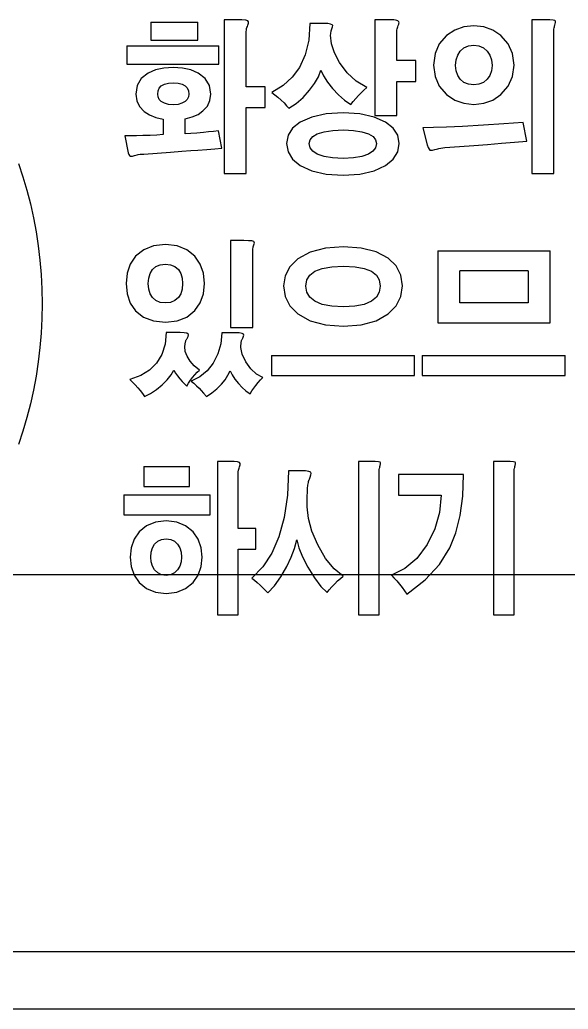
# Model space of a CAD drawing. Extents: x 21279 to 21873, y -1659 to -1239.
# Drawn here: x 21382.34 to 21386.48, y -1500.89 to -1493.41 of the extents above; entities that cross this region are included whole.
import ezdxf

# ---------------------------------------------------------------- set-up
doc = ezdxf.new("R2010")
doc.units = 0
doc.header["$LTSCALE"] = 7
doc.header["$MEASUREMENT"] = 0
doc.linetypes.add('CENTER', pattern=[2, 1.25, -0.25, 0.25, -0.25])
doc.layers.add('CL', color=1, linetype='CENTER')
doc.layers.add('D', color=2, linetype='CONTINUOUS')

msp = doc.modelspace()

# ---------------------------------------------------------------- linework, layer by layer
at = {"layer": 'CL'}
msp.add_line((21309.3464, -1497.6039), (21619.6607, -1497.6039), dxfattribs=at)
at = {"layer": 'D', "color": 1, "linetype": 'Continuous'}
for p, q in [((21383.3321, -1493.4304), (21383.6866, -1493.4304)), ((21383.3321, -1493.4304), (21383.3321, -1493.567)), ((21383.6866, -1493.567), (21383.6866, -1493.4304)), ((21383.978, -1493.4123), (21383.8847, -1493.4123)), ((21383.8847, -1493.4123), (21383.8847, -1494.5725)), ((21384.019, -1493.4132), (21383.978, -1493.4123)), ((21384.0476, -1493.4161), (21384.019, -1493.4132)), ((21384.0636, -1493.4208), (21384.0476, -1493.4161)), ((21384.0571, -1493.4715), (21384.0601, -1493.4626)), ((21384.0601, -1493.4626), (21384.0636, -1493.4521)), ((21384.0681, -1493.4269), (21384.0636, -1493.4208)), ((21384.0636, -1493.4521), (21384.0681, -1493.4374)), ((21384.0681, -1493.4374), (21384.0681, -1493.4269)), ((21384.5327, -1493.4401), (21384.524, -1493.5663)), ((21384.6351, -1493.4401), (21384.5327, -1493.4401)), ((21384.667, -1493.4412), (21384.6351, -1493.4401)), ((21384.6892, -1493.4444), (21384.667, -1493.4412)), ((21384.7015, -1493.4498), (21384.6892, -1493.4444)), ((21384.6992, -1493.48), (21384.704, -1493.4659)), ((21384.7048, -1493.4558), (21384.7015, -1493.4498)), ((21384.704, -1493.4659), (21384.7048, -1493.4558)), ((21385.0999, -1493.4123), (21385.0222, -1493.4123)), ((21385.0222, -1493.4123), (21385.0222, -1494.135)), ((21385.1268, -1493.4124), (21385.0999, -1493.4123)), ((21385.1489, -1493.4128), (21385.1268, -1493.4124)), ((21385.1662, -1493.4135), (21385.1489, -1493.4128)), ((21385.1798, -1493.4154), (21385.1662, -1493.4135)), ((21385.1903, -1493.4178), (21385.1798, -1493.4154)), ((21385.1978, -1493.4208), (21385.1903, -1493.4178)), ((21385.194, -1493.4741), (21385.1966, -1493.4656)), ((21385.1966, -1493.4656), (21385.2001, -1493.4558)), ((21385.2022, -1493.4244), (21385.1978, -1493.4208)), ((21385.2001, -1493.4558), (21385.2031, -1493.4464)), ((21385.2048, -1493.4289), (21385.2022, -1493.4244)), ((21385.2031, -1493.4464), (21385.205, -1493.4392)), ((21385.2056, -1493.4341), (21385.2048, -1493.4289)), ((21385.205, -1493.4392), (21385.2056, -1493.4341)), ((21385.7706, -1493.4583), (21385.6952, -1493.4665)), ((21385.8453, -1493.4665), (21385.7706, -1493.4583)), ((21386.3095, -1493.4123), (21386.2094, -1493.4123)), ((21386.2094, -1493.4123), (21386.2094, -1494.5725)), ((21386.3452, -1493.4129), (21386.3095, -1493.4123)), ((21386.37, -1493.415), (21386.3452, -1493.4129)), ((21386.3838, -1493.4182), (21386.37, -1493.415)), ((21386.3774, -1493.474), (21386.3794, -1493.4643)), ((21386.3794, -1493.4643), (21386.3804, -1493.4588)), ((21386.3804, -1493.4588), (21386.3823, -1493.4519)), ((21386.3823, -1493.4519), (21386.385, -1493.4437)), ((21386.3879, -1493.4233), (21386.3838, -1493.4182)), ((21386.385, -1493.4437), (21386.3883, -1493.4318)), ((21386.3883, -1493.4318), (21386.3879, -1493.4233)), ((21384.0511, -1493.5137), (21384.0515, -1493.5019)), ((21384.0511, -1493.9186), (21384.0511, -1493.5137)), ((21384.0515, -1493.5019), (21384.0526, -1493.4902)), ((21384.0526, -1493.4902), (21384.0546, -1493.4787)), ((21384.0546, -1493.4787), (21384.0571, -1493.4715)), ((21384.6892, -1493.5284), (21384.6895, -1493.5196)), ((21384.6967, -1493.5942), (21384.6892, -1493.5284)), ((21384.6895, -1493.5196), (21384.6907, -1493.5107)), ((21384.6907, -1493.5107), (21384.6925, -1493.5018)), ((21384.6925, -1493.5018), (21384.6943, -1493.4955)), ((21384.6943, -1493.4955), (21384.6965, -1493.4883)), ((21384.6965, -1493.4883), (21384.6992, -1493.48)), ((21385.1888, -1493.5137), (21385.1891, -1493.5027)), ((21385.1888, -1493.7204), (21385.1888, -1493.5137)), ((21385.1891, -1493.5027), (21385.1903, -1493.4918)), ((21385.1903, -1493.4918), (21385.1922, -1493.4812)), ((21385.1922, -1493.4812), (21385.194, -1493.4741)), ((21385.5644, -1493.5319), (21385.5102, -1493.5937)), ((21385.6264, -1493.491), (21385.5644, -1493.5319)), ((21385.6952, -1493.4665), (21385.6264, -1493.491)), ((21385.9135, -1493.491), (21385.8453, -1493.4665)), ((21385.9753, -1493.5319), (21385.9135, -1493.491)), ((21386.0303, -1493.5937), (21385.9753, -1493.5319)), ((21386.3759, -1493.4934), (21386.3763, -1493.4837)), ((21386.3759, -1494.5725), (21386.3759, -1493.4934)), ((21386.3763, -1493.4837), (21386.3774, -1493.474)), ((21383.151, -1493.6093), (21383.8453, -1493.6093)), ((21383.151, -1493.6093), (21383.151, -1493.7471)), ((21383.3321, -1493.567), (21383.6866, -1493.567)), ((21383.8453, -1493.7471), (21383.8453, -1493.6093)), ((21384.524, -1493.5663), (21384.4978, -1493.6774)), ((21384.7192, -1493.6631), (21384.6967, -1493.5942)), ((21385.5102, -1493.5937), (21385.4776, -1493.6678)), ((21385.6965, -1493.6232), (21385.7306, -1493.6082)), ((21385.7306, -1493.6082), (21385.7706, -1493.6033)), ((21385.7706, -1493.6033), (21385.8097, -1493.6082)), ((21385.8097, -1493.6082), (21385.8435, -1493.6232)), ((21386.0633, -1493.6678), (21386.0303, -1493.5937)), ((21384.4978, -1493.6774), (21384.454, -1493.7737)), ((21384.7566, -1493.7351), (21384.7192, -1493.6631)), ((21385.4776, -1493.6678), (21385.4667, -1493.7543)), ((21385.6371, -1493.7156), (21385.6487, -1493.679)), ((21385.6487, -1493.679), (21385.6682, -1493.6481)), ((21385.6682, -1493.6481), (21385.6965, -1493.6232)), ((21385.8435, -1493.6232), (21385.8718, -1493.6481)), ((21385.8718, -1493.6481), (21385.8924, -1493.679)), ((21385.8924, -1493.679), (21385.9047, -1493.7156)), ((21386.0744, -1493.7543), (21386.0633, -1493.6678)), ((21383.151, -1493.7471), (21383.8453, -1493.7471)), ((21384.8141, -1493.813), (21384.7566, -1493.7351)), ((21385.3317, -1493.7204), (21385.1888, -1493.7204)), ((21385.3317, -1493.8776), (21385.3317, -1493.7204)), ((21385.4667, -1493.7543), (21385.4776, -1493.8408)), ((21385.6333, -1493.758), (21385.6371, -1493.7156)), ((21385.6371, -1493.798), (21385.6333, -1493.758)), ((21385.9047, -1493.7156), (21385.9088, -1493.758)), ((21385.9088, -1493.758), (21385.9047, -1493.7974)), ((21386.0633, -1493.8408), (21386.0744, -1493.7543)), ((21383.3119, -1493.8147), (21383.2594, -1493.8565)), ((21383.3673, -1493.7913), (21383.3119, -1493.8147)), ((21383.4303, -1493.7771), (21383.3673, -1493.7913)), ((21383.5009, -1493.7724), (21383.4303, -1493.7771)), ((21383.5708, -1493.7771), (21383.5009, -1493.7724)), ((21383.6335, -1493.7913), (21383.5708, -1493.7771)), ((21383.6889, -1493.8147), (21383.6335, -1493.7913)), ((21383.7421, -1493.8565), (21383.6889, -1493.8147)), ((21384.454, -1493.7737), (21384.3999, -1493.8468)), ((21384.597, -1493.8421), (21384.616, -1493.793)), ((21384.616, -1493.793), (21384.6352, -1493.8364)), ((21384.6352, -1493.8364), (21384.6645, -1493.8828)), ((21384.8827, -1493.8762), (21384.8141, -1493.813)), ((21385.6487, -1493.8326), (21385.6371, -1493.798)), ((21385.6682, -1493.8619), (21385.6487, -1493.8326)), ((21385.8924, -1493.8321), (21385.8718, -1493.8619)), ((21385.9047, -1493.7974), (21385.8924, -1493.8321)), ((21383.2278, -1493.9093), (21383.2173, -1493.9731)), ((21383.2594, -1493.8565), (21383.2278, -1493.9093)), ((21383.3948, -1493.9279), (21383.4097, -1493.9115)), ((21383.4097, -1493.9115), (21383.4334, -1493.8987)), ((21383.4334, -1493.8987), (21383.4637, -1493.8911)), ((21383.4637, -1493.8911), (21383.5009, -1493.8886)), ((21383.5009, -1493.8886), (21383.5373, -1493.8911)), ((21383.5373, -1493.8911), (21383.5669, -1493.8987)), ((21383.5669, -1493.8987), (21383.5899, -1493.9115)), ((21383.5899, -1493.9115), (21383.6054, -1493.9274)), ((21383.774, -1493.9093), (21383.7421, -1493.8565)), ((21383.7846, -1493.9731), (21383.774, -1493.9093)), ((21384.3305, -1493.9096), (21384.2458, -1493.9622)), ((21384.3999, -1493.8468), (21384.3305, -1493.9096)), ((21384.5306, -1493.9452), (21384.5685, -1493.8929)), ((21384.5685, -1493.8929), (21384.597, -1493.8421)), ((21384.6645, -1493.8828), (21384.7039, -1493.9321)), ((21384.9627, -1493.9246), (21384.8827, -1493.8762)), ((21385.1888, -1494.135), (21385.1888, -1493.8776)), ((21385.1888, -1493.8776), (21385.3317, -1493.8776)), ((21385.4776, -1493.8408), (21385.5102, -1493.9149)), ((21385.696, -1493.8855), (21385.6682, -1493.8619)), ((21385.7301, -1493.8995), (21385.696, -1493.8855)), ((21385.7706, -1493.9042), (21385.7301, -1493.8995)), ((21385.8097, -1493.8995), (21385.7706, -1493.9042)), ((21385.8435, -1493.8855), (21385.8097, -1493.8995)), ((21385.8718, -1493.8619), (21385.8435, -1493.8855)), ((21386.0303, -1493.9149), (21386.0633, -1493.8408)), ((21383.2173, -1493.9731), (21383.2244, -1494.0239)), ((21383.3828, -1493.9731), (21383.3858, -1493.9485)), ((21383.3858, -1493.9955), (21383.3828, -1493.9731)), ((21383.3858, -1493.9485), (21383.3948, -1493.9279)), ((21383.6054, -1493.9274), (21383.6147, -1493.9479)), ((21383.6147, -1493.9479), (21383.6178, -1493.9731)), ((21383.6178, -1493.9731), (21383.6147, -1493.9955)), ((21383.7779, -1494.0223), (21383.7846, -1493.9731)), ((21384.194, -1493.9186), (21384.0511, -1493.9186)), ((21384.194, -1494.0758), (21384.194, -1493.9186)), ((21384.2458, -1493.9622), (21384.2679, -1493.9787)), ((21384.2679, -1493.9787), (21384.2908, -1493.9977)), ((21384.4821, -1493.9984), (21384.5306, -1493.9452)), ((21384.7039, -1493.9321), (21384.7482, -1493.9782)), ((21384.7482, -1493.9782), (21384.7944, -1494.0185)), ((21384.8787, -1494.0071), (21384.8986, -1493.9851)), ((21384.8986, -1493.9851), (21384.9196, -1493.9634)), ((21384.9196, -1493.9634), (21384.941, -1493.9432)), ((21384.941, -1493.9432), (21384.9627, -1493.9246)), ((21385.5102, -1493.9149), (21385.5644, -1493.9766)), ((21385.5644, -1493.9766), (21385.6264, -1494.0184)), ((21385.9135, -1494.0184), (21385.9753, -1493.9766)), ((21385.9753, -1493.9766), (21386.0303, -1493.9149)), ((21383.2244, -1494.0239), (21383.2458, -1494.0681)), ((21383.3948, -1494.0144), (21383.3858, -1493.9955)), ((21383.4097, -1494.0298), (21383.3948, -1494.0144)), ((21383.4339, -1494.0433), (21383.4097, -1494.0298)), ((21383.4643, -1494.0513), (21383.4339, -1494.0433)), ((21383.5009, -1494.054), (21383.4643, -1494.0513)), ((21383.5368, -1494.0513), (21383.5009, -1494.054)), ((21383.5664, -1494.0433), (21383.5368, -1494.0513)), ((21383.5899, -1494.0298), (21383.5664, -1494.0433)), ((21383.6054, -1494.0144), (21383.5899, -1494.0298)), ((21383.6147, -1493.9955), (21383.6054, -1494.0144)), ((21383.758, -1494.065), (21383.7779, -1494.0223)), ((21384.2908, -1493.9977), (21384.3145, -1494.0191)), ((21384.3145, -1494.0191), (21384.3371, -1494.0409)), ((21384.3371, -1494.0409), (21384.3569, -1494.0614)), ((21384.3569, -1494.0614), (21384.374, -1494.0806)), ((21384.374, -1494.0806), (21384.4299, -1494.0435)), ((21384.4299, -1494.0435), (21384.4821, -1493.9984)), ((21384.7944, -1494.0185), (21384.8423, -1494.053)), ((21384.8423, -1494.053), (21384.8599, -1494.0297)), ((21384.8599, -1494.0297), (21384.8787, -1494.0071)), ((21385.6264, -1494.0184), (21385.6952, -1494.0434)), ((21385.6952, -1494.0434), (21385.7706, -1494.0517)), ((21385.7706, -1494.0517), (21385.8453, -1494.0434)), ((21385.8453, -1494.0434), (21385.9135, -1494.0184)), ((21383.2458, -1494.0681), (21383.2814, -1494.106)), ((21383.2814, -1494.106), (21383.3208, -1494.1313)), ((21383.3208, -1494.1313), (21383.3685, -1494.1506)), ((21383.6434, -1494.1463), (21383.688, -1494.1266)), ((21383.688, -1494.1266), (21383.7248, -1494.1012)), ((21383.7248, -1494.1012), (21383.758, -1494.065)), ((21384.0511, -1494.5725), (21384.0511, -1494.0758)), ((21384.0511, -1494.0758), (21384.194, -1494.0758)), ((21384.6551, -1494.1235), (21384.5471, -1494.1469)), ((21384.7837, -1494.1156), (21384.6551, -1494.1235)), ((21384.9104, -1494.1235), (21384.7837, -1494.1156)), ((21385.0172, -1494.1469), (21384.9104, -1494.1235)), ((21385.0222, -1494.135), (21385.1888, -1494.135)), ((21383.3685, -1494.1506), (21383.4244, -1494.1641)), ((21383.4244, -1494.1641), (21383.4244, -1494.28)), ((21383.591, -1494.1604), (21383.6434, -1494.1463)), ((21383.591, -1494.2741), (21383.591, -1494.1604)), ((21384.4596, -1494.1858), (21384.4021, -1494.2315)), ((21384.5471, -1494.1469), (21384.4596, -1494.1858)), ((21385.1044, -1494.1858), (21385.0172, -1494.1469)), ((21385.1619, -1494.2315), (21385.1044, -1494.1858)), ((21385.8434, -1494.2095), (21385.684, -1494.2183)), ((21385.9964, -1494.199), (21385.8434, -1494.2095)), ((21386.1429, -1494.187), (21385.9964, -1494.199)), ((21386.1723, -1494.3285), (21386.1429, -1494.187)), ((21383.1764, -1494.2883), (21383.1341, -1494.2885)), ((21383.1341, -1494.2885), (21383.1588, -1494.4166)), ((21383.2221, -1494.2879), (21383.1764, -1494.2883)), ((21383.2714, -1494.2872), (21383.2221, -1494.2879)), ((21383.3254, -1494.2854), (21383.2714, -1494.2872)), ((21383.3764, -1494.283), (21383.3254, -1494.2854)), ((21383.4244, -1494.28), (21383.3764, -1494.283)), ((21383.6333, -1494.2712), (21383.591, -1494.2741)), ((21383.679, -1494.2676), (21383.6333, -1494.2712)), ((21383.7283, -1494.2631), (21383.679, -1494.2676)), ((21383.7655, -1494.2591), (21383.7283, -1494.2631)), ((21383.8037, -1494.2551), (21383.7655, -1494.2591)), ((21383.8429, -1494.2512), (21383.8037, -1494.2551)), ((21383.8677, -1494.3827), (21383.8429, -1494.2512)), ((21384.3675, -1494.2851), (21384.356, -1494.3464)), ((21384.4021, -1494.2315), (21384.3675, -1494.2851)), ((21384.5541, -1494.2946), (21384.5878, -1494.2741)), ((21384.5878, -1494.2741), (21384.6404, -1494.2579)), ((21384.6404, -1494.2579), (21384.7064, -1494.2482)), ((21384.7064, -1494.2482), (21384.786, -1494.2449)), ((21384.786, -1494.2449), (21384.862, -1494.2482)), ((21384.862, -1494.2482), (21384.9254, -1494.2579)), ((21384.9254, -1494.2579), (21384.9762, -1494.2741)), ((21384.9762, -1494.2741), (21385.0092, -1494.2946)), ((21385.1965, -1494.2851), (21385.1619, -1494.2315)), ((21385.208, -1494.3464), (21385.1965, -1494.2851)), ((21385.4663, -1494.227), (21385.3868, -1494.2281)), ((21385.3868, -1494.2281), (21385.4195, -1494.3574)), ((21385.5654, -1494.2238), (21385.4663, -1494.227)), ((21385.684, -1494.2183), (21385.5654, -1494.2238)), ((21384.356, -1494.3464), (21384.3675, -1494.4102)), ((21384.5271, -1494.3477), (21384.5339, -1494.3191)), ((21384.5339, -1494.3791), (21384.5271, -1494.3477)), ((21384.5339, -1494.3191), (21384.5541, -1494.2946)), ((21385.0092, -1494.2946), (21385.0291, -1494.3191)), ((21385.0357, -1494.3477), (21385.029, -1494.3791)), ((21385.0291, -1494.3191), (21385.0357, -1494.3477)), ((21385.1965, -1494.4102), (21385.208, -1494.3464)), ((21385.4195, -1494.3574), (21385.4257, -1494.3769)), ((21385.6633, -1494.37), (21385.7702, -1494.3619)), ((21385.7702, -1494.3619), (21385.8729, -1494.3538)), ((21385.8729, -1494.3538), (21385.9792, -1494.3451)), ((21385.9792, -1494.3451), (21386.079, -1494.3367)), ((21386.079, -1494.3367), (21386.1723, -1494.3285)), ((21383.1588, -1494.4166), (21383.1643, -1494.4292)), ((21383.1643, -1494.4292), (21383.1703, -1494.4376)), ((21383.1703, -1494.4376), (21383.1769, -1494.4419)), ((21383.2073, -1494.4384), (21383.2185, -1494.4354)), ((21383.2185, -1494.4354), (21383.2282, -1494.433)), ((21383.2282, -1494.433), (21383.2365, -1494.4312)), ((21383.2365, -1494.4312), (21383.2502, -1494.4285)), ((21383.2502, -1494.4285), (21383.2645, -1494.4268)), ((21383.2645, -1494.4268), (21383.2792, -1494.4263)), ((21383.2792, -1494.4263), (21383.4807, -1494.4119)), ((21383.4807, -1494.4119), (21383.5645, -1494.4059)), ((21383.5645, -1494.4059), (21383.6327, -1494.401)), ((21383.6327, -1494.401), (21383.6855, -1494.3972)), ((21383.6855, -1494.3972), (21383.7542, -1494.3919)), ((21383.7542, -1494.3919), (21383.815, -1494.3871)), ((21383.815, -1494.3871), (21383.8677, -1494.3827)), ((21384.3675, -1494.4102), (21384.4021, -1494.4658)), ((21384.5541, -1494.4057), (21384.5339, -1494.3791)), ((21384.5878, -1494.4275), (21384.5541, -1494.4057)), ((21384.6392, -1494.4456), (21384.5878, -1494.4275)), ((21384.975, -1494.4275), (21384.9247, -1494.4456)), ((21385.0087, -1494.4057), (21384.975, -1494.4275)), ((21385.029, -1494.3791), (21385.0087, -1494.4057)), ((21385.1619, -1494.4658), (21385.1965, -1494.4102)), ((21385.4257, -1494.3769), (21385.4324, -1494.3902)), ((21385.4324, -1494.3902), (21385.4397, -1494.3972)), ((21385.4397, -1494.3972), (21385.4477, -1494.3983)), ((21385.4477, -1494.3983), (21385.4597, -1494.3967)), ((21385.4597, -1494.3967), (21385.4758, -1494.3924)), ((21385.4758, -1494.3924), (21385.4877, -1494.3889)), ((21385.4877, -1494.3889), (21385.4982, -1494.386)), ((21385.4982, -1494.386), (21385.5073, -1494.384)), ((21385.5073, -1494.384), (21385.5217, -1494.3811)), ((21385.5217, -1494.3811), (21385.5367, -1494.3792)), ((21385.5367, -1494.3792), (21385.5522, -1494.378)), ((21385.5522, -1494.378), (21385.6633, -1494.37)), ((21382.3312, -1494.4978), (21382.3644, -1494.5983)), ((21383.1769, -1494.4419), (21383.1838, -1494.4426)), ((21383.1838, -1494.4426), (21383.1939, -1494.4414)), ((21383.1939, -1494.4414), (21383.2073, -1494.4384)), ((21384.4021, -1494.4658), (21384.4596, -1494.5133)), ((21384.7045, -1494.4564), (21384.6392, -1494.4456)), ((21384.7837, -1494.46), (21384.7045, -1494.4564)), ((21384.8609, -1494.4564), (21384.7837, -1494.46)), ((21384.9247, -1494.4456), (21384.8609, -1494.4564)), ((21385.1044, -1494.5133), (21385.1619, -1494.4658)), ((21383.8847, -1494.5725), (21384.0511, -1494.5725)), ((21384.4596, -1494.5133), (21384.5471, -1494.5542)), ((21384.5471, -1494.5542), (21384.6551, -1494.5787)), ((21384.6551, -1494.5787), (21384.7837, -1494.5869)), ((21384.7837, -1494.5869), (21384.9109, -1494.5787)), ((21384.9109, -1494.5787), (21385.0178, -1494.5542)), ((21385.0178, -1494.5542), (21385.1044, -1494.5133)), ((21386.2094, -1494.5725), (21386.3759, -1494.5725)), ((21382.3644, -1494.5983), (21382.3944, -1494.7002)), ((21382.3944, -1494.7002), (21382.4211, -1494.8035)), ((21382.4211, -1494.8035), (21382.4444, -1494.908)), ((21382.4444, -1494.908), (21382.4643, -1495.0138)), ((21382.4643, -1495.0138), (21382.4807, -1495.1207)), ((21383.4411, -1495.1097), (21383.3521, -1495.1196)), ((21383.5295, -1495.1196), (21383.4411, -1495.1097)), ((21384.0342, -1495.0805), (21383.9341, -1495.0805)), ((21383.9341, -1495.0805), (21383.9341, -1495.7381)), ((21384.07, -1495.0812), (21384.0342, -1495.0805)), ((21384.0948, -1495.0832), (21384.07, -1495.0812)), ((21384.1086, -1495.0865), (21384.0948, -1495.0832)), ((21384.1127, -1495.0915), (21384.1086, -1495.0865)), ((21384.1097, -1495.1119), (21384.113, -1495.1)), ((21384.113, -1495.1), (21384.1127, -1495.0915)), ((21382.4807, -1495.1207), (21382.4936, -1495.2288)), ((21383.2772, -1495.1493), (21383.2162, -1495.1989)), ((21383.3521, -1495.1196), (21383.2772, -1495.1493)), ((21383.6038, -1495.1493), (21383.5295, -1495.1196)), ((21383.6641, -1495.1989), (21383.6038, -1495.1493)), ((21384.1007, -1495.1616), (21384.1011, -1495.1519)), ((21384.1007, -1495.7381), (21384.1007, -1495.1616)), ((21384.1011, -1495.1519), (21384.1023, -1495.1423)), ((21384.1023, -1495.1423), (21384.1042, -1495.1326)), ((21384.1042, -1495.1326), (21384.1052, -1495.127)), ((21384.1052, -1495.127), (21384.107, -1495.1201)), ((21384.107, -1495.1201), (21384.1097, -1495.1119)), ((21384.5353, -1495.168), (21384.4426, -1495.2183)), ((21384.6498, -1495.1378), (21384.5353, -1495.168)), ((21384.786, -1495.1278), (21384.6498, -1495.1378)), ((21384.9209, -1495.1373), (21384.786, -1495.1278)), ((21385.0334, -1495.1659), (21384.9209, -1495.1373)), ((21385.1234, -1495.2136), (21385.0334, -1495.1659)), ((21385.4982, -1495.1579), (21386.3477, -1495.1579)), ((21385.4982, -1495.1579), (21385.4982, -1495.7006)), ((21386.3477, -1495.7006), (21386.3477, -1495.1579)), ((21382.4936, -1495.2288), (21382.5029, -1495.3378)), ((21383.1763, -1495.2573), (21383.1522, -1495.3257)), ((21383.2162, -1495.1989), (21383.1763, -1495.2573)), ((21383.4018, -1495.2627), (21383.4411, -1495.2582)), ((21383.4411, -1495.2582), (21383.4806, -1495.2627)), ((21383.7041, -1495.2573), (21383.6641, -1495.1989)), ((21383.7282, -1495.3257), (21383.7041, -1495.2573)), ((21384.4426, -1495.2183), (21384.3821, -1495.2776)), ((21385.1835, -1495.2717), (21385.1234, -1495.2136)), ((21383.1522, -1495.3257), (21383.1442, -1495.4044)), ((21383.3154, -1495.3633), (21383.3259, -1495.3283)), ((21383.3259, -1495.3283), (21383.3434, -1495.2994)), ((21383.3434, -1495.2994), (21383.3693, -1495.2765)), ((21383.3693, -1495.2765), (21383.4018, -1495.2627)), ((21383.4806, -1495.2627), (21383.5132, -1495.2765)), ((21383.5132, -1495.2765), (21383.5391, -1495.2994)), ((21383.5391, -1495.2994), (21383.5566, -1495.3283)), ((21383.5566, -1495.3283), (21383.5672, -1495.3633)), ((21383.7362, -1495.4044), (21383.7282, -1495.3257)), ((21384.3821, -1495.2776), (21384.3457, -1495.3457)), ((21384.5312, -1495.341), (21384.5688, -1495.3126)), ((21384.5688, -1495.3126), (21384.6245, -1495.2911)), ((21384.6245, -1495.2911), (21384.6973, -1495.2783)), ((21384.6973, -1495.2783), (21384.787, -1495.2741)), ((21384.787, -1495.2741), (21384.8735, -1495.2783)), ((21384.8735, -1495.2783), (21384.9436, -1495.2911)), ((21384.9436, -1495.2911), (21384.9975, -1495.3126)), ((21384.9975, -1495.3126), (21385.0344, -1495.341)), ((21385.2196, -1495.3413), (21385.1835, -1495.2717)), ((21386.1811, -1495.3089), (21385.6648, -1495.3089)), ((21385.6648, -1495.5496), (21385.6648, -1495.3089)), ((21386.1811, -1495.3089), (21386.1811, -1495.5496)), ((21382.5029, -1495.3378), (21382.5085, -1495.4479)), ((21383.1442, -1495.4044), (21383.1522, -1495.4837)), ((21383.3119, -1495.4044), (21383.3154, -1495.3633)), ((21383.3154, -1495.4469), (21383.3119, -1495.4044)), ((21383.5672, -1495.3633), (21383.5707, -1495.4044)), ((21383.5707, -1495.4044), (21383.5672, -1495.4469)), ((21383.7282, -1495.4825), (21383.7362, -1495.4044)), ((21384.3457, -1495.3457), (21384.3335, -1495.4226)), ((21384.5012, -1495.4237), (21384.5087, -1495.3781)), ((21384.5087, -1495.3781), (21384.5312, -1495.341)), ((21385.0344, -1495.341), (21385.0565, -1495.3781)), ((21385.0565, -1495.3781), (21385.0639, -1495.4237)), ((21385.2316, -1495.4226), (21385.2196, -1495.3413)), ((21382.5085, -1495.4479), (21382.5103, -1495.5589)), ((21383.1522, -1495.4837), (21383.1763, -1495.5523)), ((21383.3259, -1495.4824), (21383.3154, -1495.4469)), ((21383.3434, -1495.5108), (21383.3259, -1495.4824)), ((21383.5566, -1495.4824), (21383.5391, -1495.5108)), ((21383.5672, -1495.4469), (21383.5566, -1495.4824)), ((21383.7041, -1495.5506), (21383.7282, -1495.4825)), ((21384.3335, -1495.4226), (21384.3457, -1495.503)), ((21384.5087, -1495.4698), (21384.5012, -1495.4237)), ((21384.5312, -1495.5081), (21384.5087, -1495.4698)), ((21385.0565, -1495.4698), (21385.0344, -1495.5081)), ((21385.0639, -1495.4237), (21385.0565, -1495.4698)), ((21385.2196, -1495.503), (21385.2316, -1495.4226)), ((21382.5103, -1495.5589), (21382.5085, -1495.6698)), ((21383.1763, -1495.5523), (21383.2162, -1495.61)), ((21383.3688, -1495.5336), (21383.3434, -1495.5108)), ((21383.4013, -1495.5473), (21383.3688, -1495.5336)), ((21383.4411, -1495.5519), (21383.4013, -1495.5473)), ((21383.4806, -1495.5473), (21383.4411, -1495.5519)), ((21383.5132, -1495.5336), (21383.4806, -1495.5473)), ((21383.5391, -1495.5108), (21383.5132, -1495.5336)), ((21383.6641, -1495.6088), (21383.7041, -1495.5506)), ((21384.3457, -1495.503), (21384.3821, -1495.5735)), ((21384.5688, -1495.5386), (21384.5312, -1495.5081)), ((21384.6251, -1495.5622), (21384.5688, -1495.5386)), ((21384.9975, -1495.5386), (21384.9431, -1495.5622)), ((21385.0344, -1495.5081), (21384.9975, -1495.5386)), ((21385.1835, -1495.5735), (21385.2196, -1495.503)), ((21386.1811, -1495.5496), (21385.6648, -1495.5496)), ((21383.2162, -1495.61), (21383.2768, -1495.6583)), ((21383.6038, -1495.6578), (21383.6641, -1495.6088)), ((21384.3821, -1495.5735), (21384.4426, -1495.6341)), ((21384.6978, -1495.5762), (21384.6251, -1495.5622)), ((21384.787, -1495.5809), (21384.6978, -1495.5762)), ((21384.873, -1495.5762), (21384.787, -1495.5809)), ((21384.9431, -1495.5622), (21384.873, -1495.5762)), ((21385.1234, -1495.6341), (21385.1835, -1495.5735)), ((21382.5085, -1495.6698), (21382.5029, -1495.7799)), ((21383.2768, -1495.6583), (21383.3517, -1495.6872)), ((21383.3517, -1495.6872), (21383.4411, -1495.6968)), ((21383.4411, -1495.6968), (21383.5295, -1495.6871)), ((21383.5295, -1495.6871), (21383.6038, -1495.6578)), ((21384.4426, -1495.6341), (21384.5348, -1495.6858)), ((21384.5348, -1495.6858), (21384.6493, -1495.7168)), ((21384.9199, -1495.7168), (21385.0324, -1495.6858)), ((21385.0324, -1495.6858), (21385.1234, -1495.6341)), ((21385.4982, -1495.7006), (21386.3477, -1495.7006)), ((21382.5029, -1495.7799), (21382.4936, -1495.889)), ((21383.447, -1495.7755), (21383.4389, -1495.8641)), ((21383.5516, -1495.7755), (21383.447, -1495.7755)), ((21383.5824, -1495.7767), (21383.5516, -1495.7755)), ((21383.6031, -1495.7803), (21383.5824, -1495.7767)), ((21383.6134, -1495.7863), (21383.6031, -1495.7803)), ((21383.8666, -1495.7767), (21383.8595, -1495.8597)), ((21383.9645, -1495.7767), (21383.8666, -1495.7767)), ((21383.9341, -1495.7381), (21384.1007, -1495.7381)), ((21383.9975, -1495.7779), (21383.9645, -1495.7767)), ((21384.02, -1495.7815), (21383.9975, -1495.7779)), ((21384.0321, -1495.7876), (21384.02, -1495.7815)), ((21384.6493, -1495.7168), (21384.786, -1495.7272)), ((21384.786, -1495.7272), (21384.9199, -1495.7168)), ((21383.5874, -1495.8807), (21383.5931, -1495.8443)), ((21383.5931, -1495.8443), (21383.5943, -1495.8402)), ((21383.5943, -1495.8402), (21383.5962, -1495.8358)), ((21383.5962, -1495.8358), (21383.5988, -1495.8312)), ((21383.5988, -1495.8312), (21383.6005, -1495.8276)), ((21383.6005, -1495.8276), (21383.6023, -1495.8236)), ((21383.6023, -1495.8236), (21383.6044, -1495.8189)), ((21383.6044, -1495.8189), (21383.6119, -1495.8046)), ((21383.6119, -1495.8046), (21383.6149, -1495.7937)), ((21383.6149, -1495.7937), (21383.6134, -1495.7863)), ((21384.0104, -1495.8885), (21384.014, -1495.8443)), ((21384.014, -1495.8443), (21384.0151, -1495.8395)), ((21384.0151, -1495.8395), (21384.0166, -1495.8347)), ((21384.0166, -1495.8347), (21384.0185, -1495.8299)), ((21384.0185, -1495.8299), (21384.0203, -1495.8262)), ((21384.0203, -1495.8262), (21384.0225, -1495.8218)), ((21384.0225, -1495.8218), (21384.0252, -1495.8165)), ((21384.0252, -1495.8165), (21384.032, -1495.8036)), ((21384.032, -1495.8036), (21384.0343, -1495.794)), ((21384.0343, -1495.794), (21384.0321, -1495.7876)), ((21382.4936, -1495.889), (21382.4807, -1495.997)), ((21383.4389, -1495.8641), (21383.4149, -1495.9414)), ((21383.5912, -1495.9174), (21383.5874, -1495.8807)), ((21383.6044, -1495.9543), (21383.5912, -1495.9174)), ((21383.8595, -1495.8597), (21383.8381, -1495.9362)), ((21384.0221, -1495.939), (21384.0104, -1495.8885)), ((21382.4807, -1495.997), (21382.4643, -1496.104)), ((21383.3749, -1496.0074), (21383.322, -1496.0588)), ((21383.4149, -1495.9414), (21383.3749, -1496.0074)), ((21383.6274, -1495.9923), (21383.6044, -1495.9543)), ((21383.659, -1496.0269), (21383.6274, -1495.9923)), ((21383.8024, -1496.0063), (21383.7561, -1496.0649)), ((21383.8381, -1495.9362), (21383.8024, -1496.0063)), ((21384.049, -1495.9956), (21384.0221, -1495.939)), ((21384.0874, -1496.0495), (21384.049, -1495.9956)), ((21384.2425, -1495.9495), (21385.3228, -1495.9495)), ((21384.2425, -1495.9495), (21384.2425, -1496.1005)), ((21385.3228, -1496.1005), (21385.3228, -1495.9495)), ((21385.38, -1495.9495), (21386.4604, -1495.9495)), ((21385.38, -1495.9495), (21385.38, -1496.1005)), ((21386.4604, -1496.1005), (21386.4604, -1495.9495)), ((21383.322, -1496.0588), (21383.2548, -1496.0999)), ((21383.4846, -1496.0942), (21383.5044, -1496.0582)), ((21383.5044, -1496.0582), (21383.5167, -1496.0809)), ((21383.5167, -1496.0809), (21383.5317, -1496.1034)), ((21383.6989, -1496.0582), (21383.659, -1496.0269)), ((21383.6625, -1496.0942), (21383.6805, -1496.0753)), ((21383.6805, -1496.0753), (21383.6989, -1496.0582)), ((21383.7561, -1496.0649), (21383.7009, -1496.1101)), ((21383.9134, -1496.0977), (21383.9296, -1496.0632)), ((21383.9296, -1496.0632), (21383.9452, -1496.0955)), ((21384.1305, -1496.089), (21384.0874, -1496.0495)), ((21382.4643, -1496.104), (21382.4444, -1496.2097)), ((21383.2548, -1496.0999), (21383.1735, -1496.1308)), ((21383.1735, -1496.1308), (21383.1931, -1496.149)), ((21383.1931, -1496.149), (21383.2129, -1496.1696)), ((21383.4175, -1496.1694), (21383.4557, -1496.1313)), ((21383.4557, -1496.1313), (21383.4846, -1496.0942)), ((21383.5317, -1496.1034), (21383.5493, -1496.1259)), ((21383.5493, -1496.1259), (21383.5667, -1496.1458)), ((21383.5667, -1496.1458), (21383.5843, -1496.1636)), ((21383.6021, -1496.1791), (21383.6159, -1496.1564)), ((21383.6159, -1496.1564), (21383.6302, -1496.1351)), ((21383.6302, -1496.1351), (21383.6449, -1496.1152)), ((21383.7009, -1496.1101), (21383.637, -1496.1418)), ((21383.637, -1496.1418), (21383.6566, -1496.1585)), ((21383.6449, -1496.1152), (21383.6625, -1496.0942)), ((21383.8645, -1496.1659), (21383.8917, -1496.1319)), ((21383.8917, -1496.1319), (21383.9134, -1496.0977)), ((21383.9452, -1496.0955), (21383.9662, -1496.1281)), ((21383.9662, -1496.1281), (21383.9927, -1496.1609)), ((21384.1244, -1496.1756), (21384.1424, -1496.1531)), ((21384.1783, -1496.1139), (21384.1305, -1496.089)), ((21384.1424, -1496.1531), (21384.1604, -1496.1325)), ((21384.1604, -1496.1325), (21384.1783, -1496.1139)), ((21384.2425, -1496.1005), (21385.3228, -1496.1005)), ((21385.38, -1496.1005), (21386.4604, -1496.1005)), ((21382.4444, -1496.2097), (21382.4211, -1496.3143)), ((21383.2129, -1496.1696), (21383.233, -1496.1925)), ((21383.233, -1496.1925), (21383.2505, -1496.2138)), ((21383.2505, -1496.2138), (21383.267, -1496.236)), ((21383.3291, -1496.2345), (21383.3741, -1496.2047)), ((21383.3741, -1496.2047), (21383.4175, -1496.1694)), ((21383.5843, -1496.1636), (21383.6021, -1496.1791)), ((21383.6566, -1496.1585), (21383.6761, -1496.1766)), ((21383.6761, -1496.1766), (21383.6956, -1496.196)), ((21383.6956, -1496.196), (21383.7117, -1496.2131)), ((21383.7117, -1496.2131), (21383.7302, -1496.2337)), ((21383.7508, -1496.2577), (21383.7924, -1496.2303)), ((21383.7924, -1496.2303), (21383.8303, -1496.1997)), ((21383.8303, -1496.1997), (21383.8645, -1496.1659)), ((21383.9927, -1496.1609), (21384.0199, -1496.1895)), ((21384.0199, -1496.1895), (21384.0492, -1496.2153)), ((21384.0492, -1496.2153), (21384.0806, -1496.2383)), ((21384.0806, -1496.2383), (21384.0949, -1496.2163)), ((21384.0949, -1496.2163), (21384.1095, -1496.1954)), ((21384.1095, -1496.1954), (21384.1244, -1496.1756)), ((21383.267, -1496.236), (21383.2825, -1496.2589)), ((21383.2825, -1496.2589), (21383.3291, -1496.2345)), ((21383.7302, -1496.2337), (21383.7508, -1496.2577)), ((21382.4211, -1496.3143), (21382.3944, -1496.4176)), ((21382.3944, -1496.4176), (21382.3644, -1496.5195)), ((21382.3644, -1496.5195), (21382.3312, -1496.62)), ((21383.9211, -1496.7488), (21383.8336, -1496.7488)), ((21383.8336, -1496.7488), (21383.8336, -1497.909)), ((21383.9595, -1496.7498), (21383.9211, -1496.7488)), ((21383.9862, -1496.7526), (21383.9595, -1496.7498)), ((21384.0011, -1496.7573), (21383.9862, -1496.7526)), ((21384.9933, -1496.7488), (21384.8995, -1496.7488)), ((21384.8995, -1496.7488), (21384.8995, -1497.909)), ((21385.0268, -1496.7495), (21384.9933, -1496.7488)), ((21385.0501, -1496.7515), (21385.0268, -1496.7495)), ((21385.0629, -1496.7548), (21385.0501, -1496.7515)), ((21385.0668, -1496.7598), (21385.0629, -1496.7548)), ((21386.0128, -1496.7488), (21385.9189, -1496.7488)), ((21385.9189, -1496.7488), (21385.9189, -1497.909)), ((21386.0463, -1496.7495), (21386.0128, -1496.7488)), ((21386.0695, -1496.7515), (21386.0463, -1496.7495)), ((21386.0825, -1496.7548), (21386.0695, -1496.7515)), ((21386.0863, -1496.7598), (21386.0825, -1496.7548)), ((21383.2787, -1496.7875), (21383.6226, -1496.7875)), ((21383.2787, -1496.7876), (21383.2787, -1496.9386)), ((21383.6226, -1496.9386), (21383.6226, -1496.7876)), ((21383.9901, -1496.8384), (21383.9911, -1496.8267)), ((21383.9911, -1496.8267), (21383.9929, -1496.8152)), ((21383.9929, -1496.8152), (21383.9952, -1496.808)), ((21383.9952, -1496.808), (21383.998, -1496.7992)), ((21383.998, -1496.7992), (21384.0011, -1496.7886)), ((21384.0055, -1496.7635), (21384.0011, -1496.7573)), ((21384.0011, -1496.7886), (21384.0055, -1496.7739)), ((21384.0055, -1496.7739), (21384.0055, -1496.7635)), ((21384.372, -1496.8189), (21384.3638, -1497.0045)), ((21384.4606, -1496.8189), (21384.372, -1496.8189)), ((21384.4984, -1496.8203), (21384.4606, -1496.8189)), ((21384.5244, -1496.8243), (21384.4984, -1496.8203)), ((21384.5387, -1496.8312), (21384.5244, -1496.8243)), ((21385.0556, -1496.8299), (21385.056, -1496.8202)), ((21385.0556, -1497.909), (21385.0556, -1496.8299)), ((21385.056, -1496.8202), (21385.057, -1496.8105)), ((21385.057, -1496.8105), (21385.0588, -1496.8008)), ((21385.0588, -1496.8008), (21385.0598, -1496.7953)), ((21385.0598, -1496.7953), (21385.0616, -1496.7884)), ((21385.0616, -1496.7884), (21385.064, -1496.7802)), ((21385.064, -1496.7802), (21385.0671, -1496.7683)), ((21385.0671, -1496.7683), (21385.0668, -1496.7598)), ((21386.0751, -1496.8299), (21386.0754, -1496.8202)), ((21386.0751, -1497.909), (21386.0751, -1496.8299)), ((21386.0754, -1496.8202), (21386.0765, -1496.8105)), ((21386.0765, -1496.8105), (21386.0783, -1496.8008)), ((21386.0783, -1496.8008), (21386.0793, -1496.7953)), ((21386.0793, -1496.7953), (21386.081, -1496.7884)), ((21386.081, -1496.7884), (21386.0836, -1496.7802)), ((21386.0836, -1496.7802), (21386.0866, -1496.7683)), ((21386.0866, -1496.7683), (21386.0863, -1496.7598)), ((21383.9897, -1496.8503), (21383.9901, -1496.8384)), ((21383.9897, -1497.2552), (21383.9897, -1496.8503)), ((21384.5218, -1496.9085), (21384.5228, -1496.9011)), ((21384.5228, -1496.9011), (21384.5246, -1496.8938)), ((21384.5246, -1496.8938), (21384.5271, -1496.8866)), ((21384.5271, -1496.8866), (21384.5288, -1496.8819)), ((21384.5288, -1496.8819), (21384.5313, -1496.8759)), ((21384.5313, -1496.8759), (21384.5346, -1496.8685)), ((21384.5346, -1496.8685), (21384.5406, -1496.8514)), ((21384.5419, -1496.839), (21384.5387, -1496.8312)), ((21384.5406, -1496.8514), (21384.5419, -1496.839)), ((21385.2007, -1496.848), (21385.2007, -1497.0037)), ((21385.6933, -1496.848), (21385.2007, -1496.848)), ((21385.6868, -1497.0112), (21385.6933, -1496.848)), ((21383.2787, -1496.9386), (21383.6226, -1496.9386)), ((21384.5133, -1496.9808), (21384.5152, -1496.9524)), ((21384.5152, -1496.9524), (21384.5181, -1496.9283)), ((21384.5181, -1496.9283), (21384.5218, -1496.9085)), ((21383.1267, -1497.0015), (21383.7797, -1497.0015)), ((21383.1267, -1497.0015), (21383.1267, -1497.1525)), ((21383.7797, -1497.1525), (21383.7797, -1497.0015)), ((21384.3638, -1497.0045), (21384.3391, -1497.1713)), ((21384.5122, -1497.0908), (21384.5123, -1497.0481)), ((21384.5123, -1497.0481), (21384.5127, -1497.0114)), ((21384.5127, -1497.0114), (21384.5133, -1496.9808)), ((21385.2007, -1497.0037), (21385.5234, -1497.0037)), ((21385.5234, -1497.0037), (21385.5118, -1497.1345)), ((21385.6674, -1497.1579), (21385.6868, -1497.0112)), ((21384.5212, -1497.1793), (21384.5122, -1497.0908)), ((21383.1267, -1497.1525), (21383.7797, -1497.1525)), ((21383.4465, -1497.1972), (21383.3666, -1497.2066)), ((21383.5263, -1497.2066), (21383.4465, -1497.1972)), ((21384.3391, -1497.1713), (21384.2981, -1497.3193)), ((21384.5479, -1497.2756), (21384.5212, -1497.1793)), ((21385.5118, -1497.1345), (21385.4769, -1497.259)), ((21385.6351, -1497.288), (21385.6674, -1497.1579)), ((21383.2987, -1497.2348), (21383.2429, -1497.2818)), ((21383.3666, -1497.2066), (21383.2987, -1497.2348)), ((21383.5941, -1497.2348), (21383.5263, -1497.2066)), ((21383.6501, -1497.2818), (21383.5941, -1497.2348)), ((21384.1236, -1497.2552), (21383.9897, -1497.2552)), ((21384.1236, -1497.4123), (21384.1236, -1497.2552)), ((21384.5925, -1497.3797), (21384.5479, -1497.2756)), ((21385.4769, -1497.259), (21385.419, -1497.3773)), ((21383.2053, -1497.3369), (21383.1829, -1497.4005)), ((21383.2429, -1497.2818), (21383.2053, -1497.3369)), ((21383.3588, -1497.3749), (21383.3832, -1497.352)), ((21383.3832, -1497.352), (21383.4128, -1497.3383)), ((21383.4128, -1497.3383), (21383.4475, -1497.3337)), ((21383.4475, -1497.3337), (21383.4814, -1497.3383)), ((21383.4814, -1497.3383), (21383.5099, -1497.352)), ((21383.5099, -1497.352), (21383.5329, -1497.3749)), ((21383.6876, -1497.3369), (21383.6501, -1497.2818)), ((21383.7101, -1497.4005), (21383.6876, -1497.3369)), ((21384.2981, -1497.3193), (21384.2446, -1497.4425)), ((21384.4155, -1497.4057), (21384.4343, -1497.341)), ((21384.4343, -1497.341), (21384.4496, -1497.4007)), ((21385.5899, -1497.4015), (21385.6351, -1497.288)), ((21383.1829, -1497.4005), (21383.1754, -1497.4728)), ((21383.3335, -1497.4355), (21383.343, -1497.4029)), ((21383.343, -1497.4029), (21383.3588, -1497.3749)), ((21383.5329, -1497.3749), (21383.5494, -1497.4029)), ((21383.5494, -1497.4029), (21383.5592, -1497.4355)), ((21383.7177, -1497.4728), (21383.7101, -1497.4005)), ((21383.9897, -1497.909), (21383.9897, -1497.4123)), ((21383.9897, -1497.4123), (21384.1236, -1497.4123)), ((21384.3902, -1497.4726), (21384.4155, -1497.4057)), ((21384.4496, -1497.4007), (21384.4774, -1497.47)), ((21384.6514, -1497.4811), (21384.5925, -1497.3797)), ((21385.419, -1497.3773), (21385.341, -1497.4819)), ((21385.5107, -1497.5274), (21385.5899, -1497.4015)), ((21383.1754, -1497.4728), (21383.1829, -1497.5438)), ((21383.3303, -1497.4728), (21383.3335, -1497.4355)), ((21383.3335, -1497.508), (21383.3303, -1497.4728)), ((21383.5592, -1497.4355), (21383.5625, -1497.4728)), ((21383.5625, -1497.4728), (21383.5592, -1497.508)), ((21383.7101, -1497.5438), (21383.7177, -1497.4728)), ((21384.2446, -1497.4425), (21384.1767, -1497.5464)), ((21384.3583, -1497.5417), (21384.3902, -1497.4726)), ((21384.4774, -1497.47), (21384.5177, -1497.5489)), ((21384.7154, -1497.5596), (21384.6514, -1497.4811)), ((21385.341, -1497.4819), (21385.2506, -1497.5588)), ((21383.1829, -1497.5438), (21383.2053, -1497.6071)), ((21383.343, -1497.5394), (21383.3335, -1497.508)), ((21383.3588, -1497.5671), (21383.343, -1497.5394)), ((21383.3832, -1497.5913), (21383.3588, -1497.5671)), ((21383.5329, -1497.5671), (21383.5094, -1497.5913)), ((21383.5494, -1497.5394), (21383.5329, -1497.5671)), ((21383.5592, -1497.508), (21383.5494, -1497.5394)), ((21383.6876, -1497.6071), (21383.7101, -1497.5438)), ((21384.1767, -1497.5464), (21384.0946, -1497.631)), ((21384.3131, -1497.6219), (21384.3583, -1497.5417)), ((21384.5177, -1497.5489), (21384.5665, -1497.6292)), ((21384.7845, -1497.6153), (21384.7154, -1497.5596)), ((21385.2506, -1497.5588), (21385.1478, -1497.6081)), ((21385.4028, -1497.6442), (21385.5107, -1497.5274)), ((21383.2053, -1497.6071), (21383.2429, -1497.6626)), ((21383.4128, -1497.6058), (21383.3832, -1497.5913)), ((21383.4475, -1497.6106), (21383.4128, -1497.6058)), ((21383.4809, -1497.6058), (21383.4475, -1497.6106)), ((21383.5094, -1497.5913), (21383.4809, -1497.6058)), ((21383.6501, -1497.6626), (21383.6876, -1497.6071)), ((21384.0946, -1497.631), (21384.1136, -1497.6467)), ((21384.1136, -1497.6467), (21384.134, -1497.6644)), ((21384.265, -1497.6883), (21384.3131, -1497.6219)), ((21384.5665, -1497.6292), (21384.6147, -1497.6929)), ((21384.7202, -1497.6735), (21384.7423, -1497.6519)), ((21384.7423, -1497.6519), (21384.7638, -1497.6325)), ((21384.7638, -1497.6325), (21384.7845, -1497.6153)), ((21385.1478, -1497.6081), (21385.1678, -1497.6281)), ((21385.1678, -1497.6281), (21385.1886, -1497.6511)), ((21385.1886, -1497.6511), (21385.2099, -1497.677)), ((21385.266, -1497.7519), (21385.4028, -1497.6442)), ((21383.2429, -1497.6626), (21383.2987, -1497.7095)), ((21383.2987, -1497.7095), (21383.3666, -1497.7377)), ((21383.5263, -1497.7377), (21383.5941, -1497.7095)), ((21383.5941, -1497.7095), (21383.6501, -1497.6626)), ((21384.134, -1497.6644), (21384.1557, -1497.6842)), ((21384.1557, -1497.6842), (21384.1772, -1497.704)), ((21384.1772, -1497.704), (21384.1965, -1497.723)), ((21384.1965, -1497.723), (21384.2137, -1497.7412)), ((21384.2137, -1497.7412), (21384.265, -1497.6883)), ((21384.6147, -1497.6929), (21384.6622, -1497.7399)), ((21384.6622, -1497.7399), (21384.678, -1497.7196)), ((21384.678, -1497.7196), (21384.6973, -1497.6975)), ((21384.6973, -1497.6975), (21384.7202, -1497.6735)), ((21385.2099, -1497.677), (21385.2289, -1497.7008)), ((21385.2289, -1497.7008), (21385.2475, -1497.7258)), ((21385.2475, -1497.7258), (21385.266, -1497.7519)), ((21383.3666, -1497.7377), (21383.4465, -1497.7471)), ((21383.4465, -1497.7471), (21383.5263, -1497.7377)), ((21383.8336, -1497.909), (21383.9897, -1497.909)), ((21384.8995, -1497.909), (21385.0556, -1497.909)), ((21385.9189, -1497.909), (21386.0751, -1497.909)), ((21389.5444, -1500.4549), (21377.6347, -1500.4549)), ((21389.8887, -1500.8874), (21377.2903, -1500.8874))]:
    msp.add_line(p, q, dxfattribs=at)

doc.saveas('drawing.dxf')
